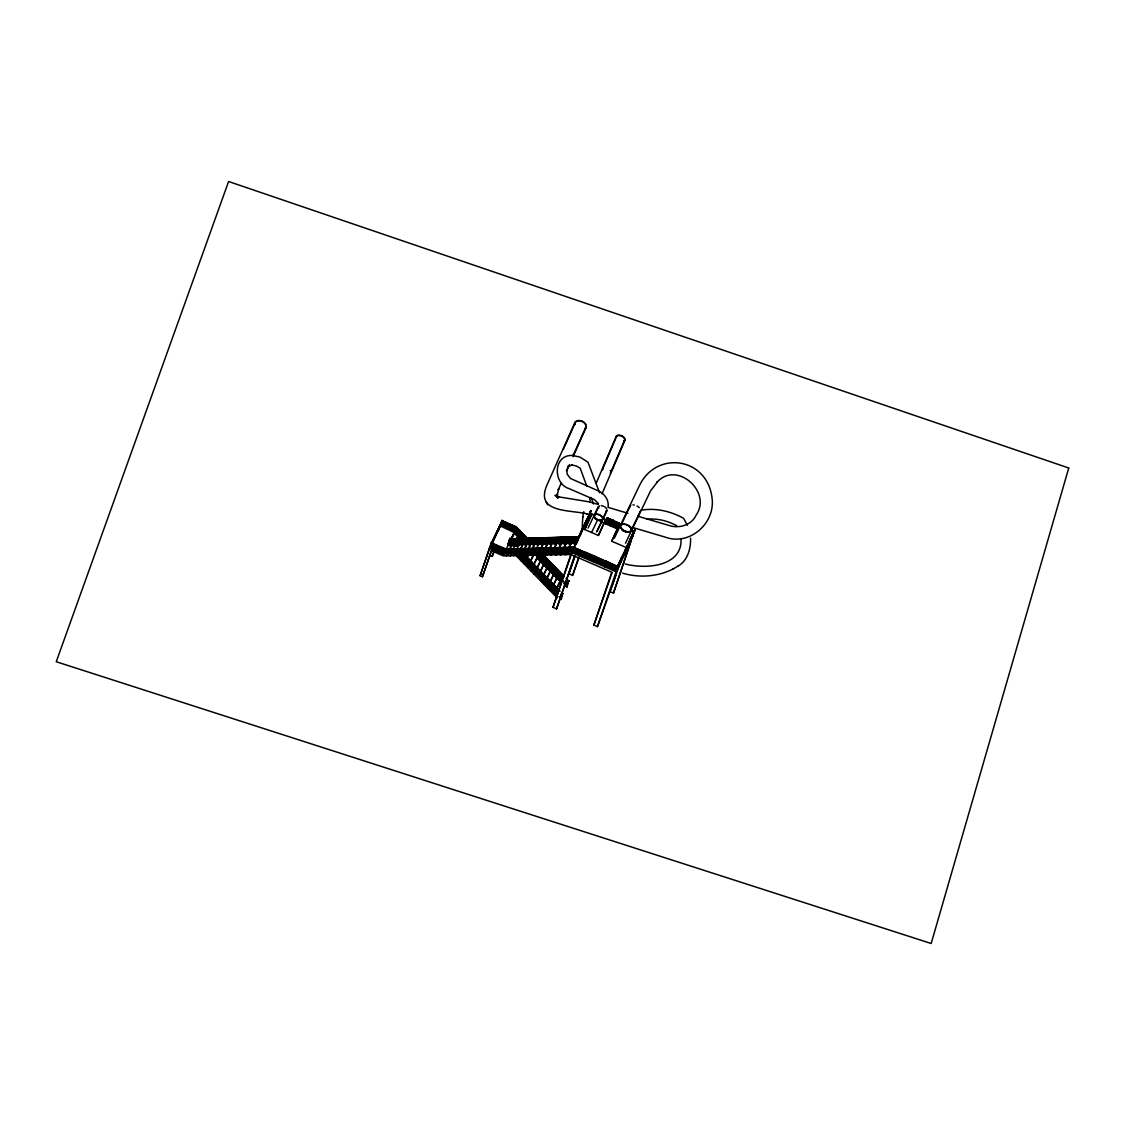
<?xml version="1.0" encoding="UTF-8"?>
<svg xmlns="http://www.w3.org/2000/svg" width="1125" height="1125" viewBox="0 0 1125 1125"><rect width="100%" height="100%" fill="white"/><g stroke="black" fill="none" stroke-linecap="round" stroke-linejoin="round"><path stroke-width="1.5" d="M680.991 538.636C682.748 565.889 647.297 569.784 625.134 563.948M690.567 538.2C690.947 548.663 687.558 560.897 677.812 566.255M557.339 493.748L557.663 497.63M608.147 506.433C608.934 499.922 604.477 493.72 598.711 491.077L570.445 478.434L567.225 474.286L566.634 470.011L566.564 470.728L568.308 466.13L567.633 466.706L572.259 465.005L571.514 464.948L576.309 465.961L580.219 468.267L586.772 486.014M582.792 516.727L582.216 527.794M557.255 495.098L558.703 488.742L558.239 489.825L561.066 483.511M582.652 517.444L583.819 511.692M623.264 554.273L616.036 571.725L571.57 552.459L573.427 546.961L572.02 553.036L574.031 547.228M572.175 552.712L573.905 547.467M491.681 550.378L482.47 576.759L480.094 575.733L491.245 542.798L492.272 543.67L491.667 548.142L492.469 543.769M480.094 575.733L489.853 547.706M490.064 547.27L492.117 541.744M500.611 525.192L489.853 548.789L493.045 539.803M491.892 543.431L493.903 538.017M492.595 541.969L494.606 536.555M493.439 540.183L495.534 534.6M494.381 538.228L496.491 532.617M495.323 536.245L497.348 530.831M496.027 534.783L498.038 529.369M496.884 532.997L498.98 527.414M482.47 576.759L491.302 550.688L503.184 555.848L570.881 554.513L572.273 551.587M497.812 531.042L499.823 525.628M498.516 529.58L500.527 524.166M498.628 530.227L501.975 520.355L500.709 526.092L499.88 526.331M500.302 525.839L502.045 520.959L491.414 543.178M500.484 526.584L502.453 520.847L515.545 526.528M501.413 525.248L502.819 521.142L501.975 520.355M501.623 525.333L503.016 521.227L502.214 525.6M502.411 525.684L503.803 521.564L503.002 525.938M489.825 555.384L492.202 556.425L494.409 549.9M494.311 551.053L492.202 556.425M503.198 526.022L504.591 521.916L503.803 526.289M504 526.373L505.392 522.253L504.591 526.627M504.787 526.711L506.18 522.605L505.378 526.978M505.589 527.062L506.981 522.942L506.18 527.316M506.377 527.4L507.769 523.28L506.967 527.653M507.164 527.752L508.556 523.631L507.769 528.005M507.966 528.089L509.358 523.969L508.556 528.342M508.753 528.427L510.145 524.32L509.344 528.694M509.541 528.778L510.947 524.658L510.145 529.031M510.342 529.116L511.734 525.009L510.933 529.383M511.13 529.467L512.522 525.347L511.734 529.72M502.945 554.47L504.914 548.733M511.931 529.805L513.323 525.698L512.522 530.072M522.38 545.597L519.145 544.191L518.639 545.667L515.475 544.303L514.983 545.737L511.903 544.402L511.425 545.808L507.825 544.247L509.92 538.27L508.191 545.4M512.719 530.156L514.111 526.036L513.309 530.409M508.373 545.442L508.781 544.219L507.825 544.247M513.506 530.494L514.898 526.373L517.092 527.962L515.728 532.027M513.562 532.252L516.248 526.542L514.153 532.519L500.709 526.092M489.375 548.297L506.658 555.778L507.136 554.372L510.216 555.708L511.58 552.867M515.897 532.195L517.261 528.145L518.273 529.186L516.909 533.236M517.078 533.405L518.442 529.355L519.455 530.409L518.091 534.445M510.216 555.708L510.708 554.273L513.872 555.638L514.533 553.837L517.781 555.244M518.259 534.628L519.623 530.578L520.636 531.619L519.272 535.669M519.441 535.837L520.805 531.802L521.817 532.842L520.439 536.878M520.608 537.047L521.986 533.011L522.984 534.066L521.789 538.27M522.802 539.311L524.166 535.275L523.153 534.234M514.378 554.161L517.612 555.567L518.288 553.725L521.466 555.483L518.288 553.725M524.447 539.184L525.347 536.498L524.334 535.458L522.056 542.602L520.678 542.644L522.056 538.58L523.434 538.538M524.616 539.353L525.516 536.667L526.528 537.722M521.466 555.483L522.141 553.612L525.558 555.089M551.433 545.02L547.566 543.347L546.961 545.105L543.178 543.473L542.602 545.203L538.917 543.6L538.355 545.288L534.755 543.727L534.206 545.358L530.705 543.853L530.17 545.442L526.753 543.966L526.233 545.527L522.9 544.078L520.27 549.591M522.773 558.127L523.631 555.567M528.427 541.491L527.527 544.163L514.716 530.986M522.942 558.309L523.8 555.736M527.695 544.331L529.861 538.341L528.483 538.383L527.119 542.447L528.497 542.405M529.158 544.036L530.058 541.364M522.141 553.612L525.403 555.413L526.092 553.486L529.439 555.328L526.092 553.486M529.327 544.219L530.227 541.547L531.239 542.587M524.292 559.688L525.586 555.848M524.503 559.913L525.797 556.059M525.853 561.291L527.147 557.452M526.022 561.473L527.316 557.62M529.439 555.328L530.156 553.373L533.742 554.92L534.305 553.247L537.989 554.836L538.58 553.12L542.348 554.752M527.358 562.852L528.666 559.012M527.527 563.034L528.834 559.181M528.877 564.413L530.184 560.573M529.045 564.595L530.353 560.742M530.395 565.973L531.703 562.134M530.564 566.156L531.872 562.303M531.914 567.534L533.222 563.695M531.225 570.262L531.802 568.547M532.083 567.717L533.391 563.864M530.156 553.373L533.587 555.244L534.15 553.57L537.834 555.159L538.58 553.12M539.311 560.194L537.117 557.93L537.694 556.228L535.106 555.103M533.433 569.095L534.741 565.256M533.602 569.264L534.909 565.425M539.339 556.298L540.225 553.655M539.508 556.467L540.394 553.823M534.952 570.656L536.259 566.803M535.12 570.825L536.428 566.986M540.52 557.508L541.856 553.556M540.689 557.691L542.025 553.725L543.038 554.78L541.702 558.717M536.47 572.217L537.778 568.364M538.425 553.444L542.194 555.075L542.953 552.994L546.82 554.667M536.639 572.386L537.947 568.547M555.736 577.069L540.422 561.333L540.998 559.617L537.117 557.93M541.87 558.9L543.206 554.948L544.247 556.031L543.094 560.152M538.158 573.947L539.297 569.925M544.092 561.192L545.428 557.255L544.416 556.214M539.508 575.339L540.816 571.486M544.261 561.375L545.597 557.423L546.609 558.478L545.273 562.416M539.677 575.508L540.984 571.669M542.953 552.994L546.666 554.991L547.439 552.853L551.405 554.569M545.442 562.584L546.778 558.647L547.791 559.688L546.455 563.625M549 552.052L550.364 548.044M549.169 552.052L550.533 548.03M541.027 576.9L542.334 573.047M541.195 577.069L542.489 573.23M546.623 563.794L547.959 559.87L548.972 560.911L547.636 564.834M542.545 578.461L543.839 574.608M542.714 578.63L544.008 574.791M547.805 565.003L549.141 561.08L550.153 562.12L548.817 566.044M547.439 552.853L551.25 554.906L552.038 552.712L556.116 554.484M544.064 580.022L545.358 576.169M544.233 580.191L545.527 576.352M548.986 566.227L550.322 562.303L551.334 563.344L549.998 567.267M550.167 567.436L551.489 563.527L552.502 564.567L551.348 568.645M545.583 581.583L546.877 577.73M545.752 581.752L547.045 577.913M552.038 552.712L555.961 554.808L556.763 552.572L560.939 554.386M557.438 551.812L559.491 547.762L555.961 554.808M547.102 583.144L548.395 579.291M547.27 583.312L548.564 579.473M552.361 569.686L553.683 565.777L552.67 564.736M570.558 544.683L566.212 542.784L565.552 544.739L561.361 542.939L560.728 544.837L556.65 543.08L554.006 548.578M552.53 569.869L553.852 565.959L554.864 567L553.542 570.909M554.203 572.948L547.65 587.137L551.517 588.811L557.48 576.323M548.62 584.705L549.914 580.852M548.789 584.873L550.083 581.034M553.711 571.078L555.033 567.169L556.045 568.223L554.723 572.119M550.125 586.266L551.433 582.413M554.892 572.288L556.214 568.392L557.227 569.433L555.905 573.328M556.763 552.572L560.784 554.709L561.6 552.431L565.889 554.288L571.036 554.189L566.578 552.248L565.72 554.611L561.6 552.431M550.294 586.434L551.602 582.595M556.073 573.511L557.395 569.616L558.408 570.656L557.086 574.552M551.644 587.827L552.952 583.973M551.812 587.995L553.12 584.142M557.255 574.72L558.577 570.825L559.575 571.88L558.267 575.761M553.163 589.388L554.47 585.534M559.012 580.43L556.833 578.194L557.409 576.492L553.542 574.819L554.119 573.117L550.308 571.458L550.87 569.784L547.003 568.097L547.594 566.395L543.712 564.722L544.289 563.006L540.422 561.333M553.331 589.556L554.639 585.703M558.436 575.93L559.744 572.048L560.756 573.089L559.448 576.97M565.889 554.288L566.578 552.248M554.681 590.948L555.989 587.095M554.85 591.117L556.158 587.264M570.487 544.655L571.177 542.616L576.942 542.742L580.388 533.222M559.617 577.153L560.925 573.272L561.938 574.312L560.63 578.194M560.798 578.362L562.106 574.481L563.119 575.536L561.811 579.403M556.2 592.509L557.508 588.656M556.369 592.678L557.677 588.825M560.109 581.555L560.686 579.867L556.833 578.194M561.98 579.572L563.288 575.705L564.3 576.745M557.381 593.719L558.689 589.866M574.734 556.439L556.566 608.878L552.994 607.331L573.427 546.961M571.163 554.892L552.994 607.331M573.075 551.953L574.27 547.748M578.433 536.512L575.634 544.57L571.177 542.616L567.858 542.742M573.469 552.122L574.861 548.016M577.266 540.984L578.756 536.639M573.666 552.22L575.058 548.1M576.942 542.742L579.445 535.177M574.059 552.389L575.466 548.269M579.22 536.85L582.145 528.764M574.27 552.473L575.663 548.353M580.148 534.909L582.202 529.369L578.686 536.752M580.964 533.236L582.989 527.766M574.664 552.642L576.056 548.522M580.05 534.727L583.692 526.317M574.861 552.727L576.253 548.62M582.525 529.945L584.62 524.362M583.453 527.991L586.378 519.891M560.855 595.561L561.727 592.987M575.452 552.994L576.647 548.789M584.395 526.036L586.448 520.509L582.398 529.003M556.566 608.878L574.453 556.059M585.211 524.377L587.222 518.906M575.845 553.163L577.238 549.042M584.283 525.867L588.08 517.12M575.17 555.68L569.025 573.834L572.583 575.381L579.009 557.606M576.042 553.247L577.434 549.127M586.758 521.072L588.783 515.658M560.63 599.147L562.641 593.381L561.263 599.077M587.616 519.286L590.85 510.553L588.755 516.516M576.45 553.416L577.842 549.295M587.306 521.03L590.85 510.553M576.647 553.5L578.039 549.394M602.93 518.808L605.461 519.905L598.416 535.472L584.747 529.538L591.792 513.97L594.323 515.067M589.444 515.503L590.92 511.158L586.631 520.144M566.536 584.255L567.83 580.402L566.817 579.361M566.691 584.423L567.998 580.584L568.533 581.119M577.041 553.669L578.433 549.562M577.238 553.767L578.63 549.647M564.722 585.9L567.07 586.913L568.688 580.739L566.902 586.013M577.631 553.936L579.023 549.816M577.828 554.02L579.22 549.9M578.222 554.189L579.628 550.069M584.747 529.538L591.792 513.97M578.433 554.273L579.825 550.167M578.827 554.442L580.219 550.336M579.023 554.541L580.416 550.42M579.417 554.709L580.809 550.589M572.583 575.381L578.728 557.227M579.614 554.794L581.006 550.673M580.008 554.962L581.4 550.842M580.205 555.047L581.611 550.941M580.612 555.216L582.005 551.109M580.809 555.314L582.202 551.194M581.203 555.483L582.595 551.362M581.4 555.567L582.792 551.447M581.794 555.736L583.186 551.616M581.991 555.82L583.383 551.714M582.398 555.989L583.791 551.883M582.595 556.087L583.987 551.967M582.539 557.212L584.395 551.714L583.13 557.466M584.044 556.706L585.436 552.6M584.241 556.791L585.633 552.684M584.634 556.973L586.027 552.853M584.831 557.058L586.223 552.938M585.225 557.227L586.617 553.106M585.422 557.311L586.814 553.191M586.027 557.564L587.222 553.373M586.42 557.747L587.812 553.627M586.617 557.831L588.009 553.711M587.011 558L588.403 553.88M587.208 558.084L588.6 553.964M587.616 558.253L589.008 554.147M587.812 558.337L589.205 554.231M588.403 558.605L589.598 554.4M588.797 558.773L590.189 554.653M588.994 558.858L590.386 554.738M589.584 559.111L590.991 555.005M589.795 559.209L591.188 555.089M598.416 535.472L605.461 519.905M590.386 559.462L591.778 555.342M590.583 559.547L591.975 555.427M591.173 559.8L592.566 555.694M591.37 559.884L592.762 555.778M591.975 560.152L593.367 556.031M592.172 560.236L593.564 556.116M604.913 523.519L607.598 517.809L605.503 523.786L594.928 518.611M592.762 560.489L594.155 556.369M592.959 560.573L594.352 556.467M593.55 560.841L594.956 556.72M606.473 522.464L607.866 518.344M606.67 522.548L608.062 518.442M593.508 561.966L595.364 556.467L594.098 562.219M607.261 522.816L608.667 518.695M607.472 522.9L608.864 518.78M594.802 561.375L596.194 557.269M595.013 561.459L596.405 557.353M608.062 523.153L609.455 519.033M608.259 523.237L609.652 519.117M595.406 561.642L596.798 557.522M595.603 561.727L596.995 557.606M608.85 523.491L610.242 519.384M595.997 561.895L597.389 557.775M609.047 523.589L610.439 519.469M596.194 561.98L597.586 557.859M596.587 562.148L597.98 558.042M596.784 562.233L598.177 558.127M609.652 523.842L611.044 519.722M609.848 523.927L611.241 519.806M597.192 562.416L598.584 558.295M597.389 562.5L598.781 558.38M610.439 524.18L611.831 520.073M610.636 524.264L612.028 520.158M597.783 562.669L599.175 558.548M597.98 562.753L599.372 558.633M610.692 526.036L613.378 520.312L611.283 526.289L605.503 523.786M598.373 562.922L599.766 558.816M598.57 563.006L599.962 558.9M598.964 563.189L600.37 559.069M599.175 563.273L600.567 559.153M612.253 524.967L613.645 520.861M599.569 563.442L600.961 559.322M612.45 525.052L613.842 520.945M599.766 563.527L601.158 559.406M600.159 563.695L601.552 559.589M613.252 525.403L614.447 521.198M600.356 563.78L601.748 559.673M600.75 563.962L602.142 559.842M613.842 525.656L615.234 521.55M600.947 564.047L602.353 559.927M614.039 525.741L615.431 521.634M601.355 564.216L602.747 560.095M601.552 564.3L602.944 560.18M614.63 526.008L616.022 521.888M601.945 564.469L603.337 560.363M614.827 526.092L616.219 521.972M602.142 564.553L603.534 560.447M602.536 564.736L603.928 560.616M615.628 526.43L616.823 522.225M602.733 564.82L604.125 560.7M603.141 564.989L604.533 560.869M616.219 526.697L617.611 522.577M603.337 565.073L604.73 560.953M616.416 526.781L617.808 522.661M626.344 547.566L611.705 541.223L618.989 524.939L620.381 525.544L614.306 538.256M603.928 565.327L605.123 561.136M616.472 528.539L619.158 522.816L617.062 528.792L611.283 526.289M604.322 565.509L605.714 561.389M604.519 565.594L605.911 561.473M604.744 565.819L606.333 561.234L605.067 566.972M604.477 566.719L606.333 561.234M618.188 527.33L618.989 524.939M605.967 566.212L607.359 562.106M606.164 566.297L607.556 562.191M606.769 566.564L608.161 562.444M606.966 566.648L608.358 562.528M607.556 566.902L608.948 562.795M607.753 566.986L609.145 562.88M608.344 567.253L609.75 563.133M608.555 567.337L609.947 563.217M609.145 567.591L610.538 563.47M609.342 567.675L610.734 563.569M609.933 567.942L611.325 563.822M610.13 568.027L611.522 563.906M610.734 568.28L612.127 564.159M610.931 568.364L612.323 564.244M611.522 568.617L612.914 564.511M611.719 568.716L613.111 564.595M612.309 568.969L613.716 564.848M612.52 569.053L613.913 564.933M621.534 557.114L622.364 556.889L597.459 626.611L593.888 625.064L611.775 572.231L566.423 552.572M612.042 572.611L593.888 625.064M613.111 569.306L614.503 565.2M613.308 569.391L614.7 565.284M613.898 569.658L615.291 565.538M614.095 569.742L615.487 565.622M614.7 569.995L616.092 565.889M614.897 570.08L616.289 565.973M615.445 571.472L617.892 566.241M618.173 564.919L616.12 570.459L633.347 534.403M597.459 626.611L619.031 563.133M617.709 567.098L619.734 561.67M619.495 563.358L621.773 556.636M611.859 586.983L615.769 575.438M620.198 561.895L622.336 556.228M622.111 557.902L624.122 552.487M622.8 556.439L626.597 548.03L625.767 548.255M623.658 554.653L626.006 547.777M624.6 552.727L633.6 531.352L631.575 530.48M620.269 562.866L627.356 545.737M626.189 549.366L628.284 543.797M627.117 547.425L630.239 538.903L628.073 545.428M628.692 544.134L630.816 538.509M624.502 554.006L631.744 536.555M630.577 540.183L633.6 531.352M631.28 538.72L633.291 533.306M632.152 536.892L634.711 529.566L613.477 593.114L609.905 591.567L611.311 588.642M613.477 593.114L631.35 540.281L616.739 570.867M633.094 534.952L634.781 530.184L630.506 539.156M628.748 545.147L635.302 529.819M620.536 525.122L620.227 525.966A6.173 3.431 25.6 0 0 624.811 531.239A6.173 3.431 25.6 0 0 631.42 530.902L631.73 530.058A6.173 3.431 25.6 0 0 627.145 524.77A6.173 3.431 25.6 0 0 620.536 525.122L639.759 484.931C657.155 449.93 708.216 457.397 712.209 499.402C714.572 524.152 689.105 545.794 665.564 537.244L632.011 527.288M563.428 449.212L563.864 448.214M596.152 483.286L616.134 436.514M589.739 498.67L589.739 498.642A4.781 3.305 26.5 0 0 590.245 500.527M602.606 469.139L615.825 438.216M610.678 472.641L624.558 440.17M602.016 493.889L624.909 440.325M575.016 422.297L547.341 484.172C534.023 513.337 569.672 509.541 587.109 513.928M564.539 446.695L575.367 422.48M585.436 428.062L573.919 453.797A5.78 4.205 24.1 0 1 573.145 454.612M566.719 470.883L569.545 464.569M573.075 456.68L585.773 428.259M491.245 542.798L506.841 549.337L505.505 553.275L504.014 553.317M509.92 538.27L510.806 538.917L508.964 542.995M505.519 548.986L573.314 547.214L584.241 552.08M505.702 550.209L508.655 544.022L576.548 542.053M510.722 539.705L514.392 532.027L521.705 539.789M508.261 545.316L508.781 544.219M510.919 539.775L514.547 532.181L513.886 534.066L517.795 535.767L517.219 537.497L519.427 539.775M511.678 538.692L513.956 533.911M509.175 550.097L511.903 544.402M506.658 555.778L508.022 552.938M509.386 550.083L511.636 545.372M516.319 538.847L517.88 535.598M512.747 549.998L515.475 544.303M521.198 539.03L517.289 537.328L519.511 539.606M516.6 549.942L519.145 544.191M517.612 555.567L519.089 552.487M520.411 549.731L522.591 545.161M524.517 542.447L521.845 541.477M524.123 549.478L526.753 543.966M524.25 549.647L526.444 545.077M520.973 560.7L522.759 556.973M528.075 549.352L530.705 543.853M525.403 555.413L526.866 552.333M528.188 549.577L530.381 545.006M524.292 564.103L528.286 555.764M532.125 549.239L534.755 543.727M532.238 549.492L534.417 544.922M530.705 560.531L532.913 555.905M527.597 567.506L535.064 552.164M536.288 549.113L538.917 543.6M540.548 548.986L543.178 543.473M537.834 555.159L539.311 552.08M541.28 547.959L542.812 544.753M534.009 563.92L537.764 556.059M530.916 570.909L532.688 567.183M534.164 564.103L537.188 557.775L539.395 560.039M544.922 548.859L547.566 543.347M542.194 555.075L543.67 551.995M545.639 547.861L547.172 544.669M541.069 559.462L534.206 574.298M537.469 567.492L540.492 561.164L559.097 580.275M549.408 548.719L552.052 543.206L556.017 544.936M546.666 554.991L548.142 551.911M550.111 547.777L551.644 544.584M538.397 575.325L544.373 562.852M540.028 572.414L543.797 564.553M551.25 554.906L552.727 551.827M554.048 549.07L556.228 544.486M541.688 578.714L547.664 566.227M540.802 581.077L541.111 580.43L549.844 589.388M543.333 575.803L547.087 567.942M558.731 548.438L561.361 542.939M558.745 548.972L560.939 544.402M544.978 582.103L550.955 569.616M544.331 583.945L548.227 585.436M546.623 579.164L550.364 571.345M563.569 548.297L566.212 542.784M560.784 554.709L562.247 551.63M563.569 548.873L565.763 544.303M547.341 587.784L553.627 574.65M568.547 548.128L571.177 542.616M565.72 554.611L570.698 544.205M550.941 590.513L556.903 578.025M591.441 510.806L590.611 511.031M573.314 548.803L589.486 515.391M574.298 547.369L575.859 544.106M578.798 537.947L582.483 530.255M580.641 534.994L580.289 534.248M584.888 526.134L584.522 525.389M589.359 516.783L590.822 516.825M554.794 592.186L560.756 579.698M554.217 593.888L560.18 581.4M588.052 528.075L598.261 506.756M594.422 515.489L598.598 506.756M591.581 532.505L597.656 519.792A4.781 2.658 25.6 0 0 602.902 519.159L602.972 518.442A4.781 2.658 25.6 0 0 599.372 514.744A4.781 2.658 25.6 0 0 594.506 514.772L594.141 515.363A4.781 2.658 25.6 0 0 597.656 519.792M562.641 593.381L563.119 593.592M568.688 580.739L569.166 580.936M561.023 599.555L561.487 598.584L559.491 596.531M564.033 583.059L567.07 586.913L564.075 583.833M585 551.981L595.364 556.467M596.855 531.52L606.797 510.314A4.472 2.489 25.6 0 1 605.841 511.256M596.827 531.872L607.134 510.328M606.994 517.542L607.598 517.809M607.472 518.048L612.788 520.059M595.955 556.734L606.178 561.586M613.378 520.312L612.548 520.538M618.567 522.562L619.158 522.816M611.705 541.223L617.78 528.511M620.958 525.347L630.225 505.983M606.923 561.487L617.147 566.339M630.998 530.677A5.695 3.164 25.6 0 0 624.98 524.377A5.695 3.164 25.6 0 0 621.956 528.975A5.695 3.164 25.6 0 0 630.998 530.677L640.252 511.298A5.695 3.164 25.6 0 1 639.633 511.903M625.5 543.178L650.559 490.866L657.52 481.781L656.986 482.245C676.828 460.111 712.308 492.202 696.164 515.025C691.397 525.628 678.6 528.609 669.192 525.516L637.805 516.206M634.711 529.566L635.077 530.311M627.019 546.159L632.419 534.853L633.22 535.795M617.555 566.227L621.83 557.255M622.027 556.875L626.062 548.381M626.259 548.016L630.309 539.522M622.42 573.117C639.155 578.095 657.872 576.886 673.439 568.772M673.073 568.983L678.234 566.016M640.603 510.3C655.383 507.572 670.641 511.144 683.648 518.344L687.347 525.234M647.044 519.216C657.295 518.161 667.702 520.889 676.744 525.684M571.837 455.428C553.05 455.091 552.938 483.609 568.927 488.559L594.506 499.655L598.458 503.663M510.398 538.777L578.32 536.752L576.886 536.948L575.508 541.013L576.886 540.97L508.922 543.136M534.684 538.2L533.306 538.242L531.942 542.306L533.306 542.264L534.923 538.2L536.302 538.158L534.923 542.222L533.545 542.264M573.441 537.047L572.062 537.089L570.684 541.153L572.062 541.111L573.68 537.033L575.058 537.005L573.68 541.069L572.302 541.111M576.337 542.489L508.416 544.514L509.723 545.85L518.639 545.667M531.928 548.592L529.889 552.586L532.842 548.564L530.817 552.558M541.167 548.311L539.072 552.333L542.095 548.283L540.056 552.305M543.923 548.227L541.884 552.248L544.852 548.198L542.798 552.22M563.161 547.664L561.108 551.714L564.075 547.636L562.022 551.686M565.917 547.58L563.864 551.63L566.831 547.552L564.778 551.602M568.673 547.495L566.62 551.559L569.587 547.467L567.534 551.531M573.272 547.355L571.894 551.405M503.958 553.458L571.852 551.559M513.661 546.173L516.319 546.117M572.569 455.498L579.867 457.059L587.981 462.164L599.527 492.708M589.514 501.905L557.494 496.659L558.802 496.884L554.878 495.225L557.986 498.22M601.341 505.603L603.492 506.18M589.908 501.989L598.163 504.436M608.077 507.375L627.891 513.267M586.73 513.844L591.75 515.348M603.492 518.822L606.853 519.82M618.595 523.308L621.942 524.306M613.266 520.552L618.413 522.914M606.052 522.281L616.978 527.147M622.167 530.423L626.569 532.322M572.484 551.7L582.806 556.312M583.439 556.453L615.712 570.572M501.019 525.08L514.069 530.873M504.759 549.084L503.367 553.205M490.247 547.65L503.325 553.317M564.75 585.309L567.309 586.42M481.022 573.778L483.398 574.805M516.009 554.625L525.361 564.244M515.447 555.019L557.184 597.895M536.639 553.725L567.169 585.112M535.57 553.795L561.544 580.739M524.827 554.864L560.095 591.131M561.895 593.17L560.587 597.009M519.553 555.019L557.466 593.986M518.555 554.92L556.973 594.422M559.153 596.672L561.333 598.908M517.95 555.272L556.959 595.392M516.136 526.781L527.105 538.13M530.775 541.913L533.208 544.43M542.967 554.513L563.695 575.93M566.142 578.461L568.575 580.978M531.408 542.756L532.42 543.811M546.216 502.27L547.65 504.802M591.103 497.475L593.578 504.028M557.353 496.73L557.283 494.803M574.495 424.575A6.173 4.5 24.1 0 1 582.159 421.144A6.173 4.5 24.1 0 1 584.958 429.145M577.195 421.087A5.78 4.205 24.1 0 1 584.466 423.084A5.78 4.205 24.1 0 1 584.663 428.892M574.875 424.631A5.78 4.205 24.1 0 1 576.141 421.664M629.944 506.756A5.695 3.164 25.6 0 1 630.844 505.378M632.925 504.886A5.695 3.164 25.6 0 1 634.233 505.012M636.975 505.983A5.695 3.164 25.6 0 1 639.253 507.67M598.739 508.177A4.472 2.489 25.6 0 1 599.541 505.814M604.519 506.714A4.472 2.489 25.6 0 1 606.642 508.894M623.728 441.337A4.809 2.841 23.1 0 0 624.445 440.916A4.725 2.798 23.1 0 0 622.786 436.444M615.966 437.189A4.809 2.841 23.1 0 1 622.786 436.359M616.345 437.33A4.331 2.559 23.1 0 1 617.569 435.727A4.43 2.616 23.1 0 1 623.475 437.259A4.331 2.559 23.1 0 1 624.136 440.719M610.256 470.475A4.331 2.559 23.1 0 1 610.256 473.189M602.606 469.842A4.331 2.559 23.1 0 1 602.747 469.167M1068.75 468L931.177 943.495L56.25 661.739L228.6 181.505L1068.75 468M493.27 544.106L492.469 548.48L493.27 544.106M494.058 544.444L493.256 548.817L494.058 544.444M494.845 544.795L494.058 549.169L494.845 544.795M495.647 545.133L494.845 549.506L495.647 545.133M496.434 545.484L495.633 549.858L496.434 545.484M497.236 545.822L496.434 550.195L497.236 545.822M498.023 546.173L497.222 550.547L498.023 546.173M498.811 546.511L498.023 550.884L498.811 546.511M499.612 546.862L498.811 551.236L499.612 546.862M500.4 547.2L499.598 551.573L500.4 547.2M501.202 547.538L500.4 551.911L501.202 547.538M501.989 547.889L501.187 552.263L501.989 547.889M502.777 548.227L501.989 552.6L502.777 548.227M503.578 548.578L502.777 552.952L503.578 548.578M507.066 549.323L505.73 553.275L507.108 553.233L508.444 549.295L507.066 549.323M511.031 538.903L509.653 542.967L510.806 542.939L512.184 538.875L511.031 538.903M508.683 549.281L507.347 553.219L508.725 553.191L510.061 549.239L508.683 549.281M512.409 538.861L511.031 542.925L512.409 542.883L513.788 538.819L512.409 538.861M510.286 549.239L508.95 553.177L510.328 553.134L511.664 549.197L510.286 549.239M514.027 538.819L512.648 542.883L514.027 542.841L515.405 538.777L514.027 538.819M511.889 549.183L510.553 553.134L511.931 553.092L513.267 549.141L511.889 549.183M515.63 538.763L514.252 542.827L515.63 542.798L517.008 538.72L515.63 538.763M513.506 549.141L512.156 553.092L513.534 553.05L514.87 549.098L513.506 549.141M517.233 538.72L515.855 542.784L517.233 542.742L518.611 538.678L517.233 538.72M515.109 549.084L513.773 553.036L515.152 553.008L516.487 549.042L515.109 549.084M518.85 538.678L517.472 542.742L518.85 542.7L520.228 538.636L518.85 538.678M516.712 549.042L515.377 552.994L516.53 552.966L517.866 549.014L516.712 549.042M520.453 538.622L519.075 542.686L520.453 542.644L521.831 538.58L520.453 538.622M518.091 549L516.755 552.952L518.133 552.923L519.469 548.958L518.091 549M519.694 548.958L518.358 552.909L519.736 552.881L521.072 548.916L519.694 548.958M523.659 538.523L522.295 542.587L523.673 542.559L525.038 538.481L523.659 538.523M521.311 548.902L519.961 552.867L521.283 552.825L522.633 548.859L521.311 548.902M525.277 538.481L523.898 542.545L525.277 542.503L526.655 538.439L525.277 538.481M522.858 548.859L521.522 552.825L522.886 552.783L524.236 548.817L522.858 548.859M526.88 538.439L525.502 542.503L526.88 542.461L528.258 538.397L526.88 538.439M524.461 548.817L523.125 552.783L524.503 552.741L525.839 548.775L524.461 548.817M526.078 548.761L524.728 552.741L526.106 552.698L527.456 548.719L526.078 548.761M530.1 538.341L528.722 542.405L530.1 542.362L531.478 538.298L530.1 538.341M527.681 548.719L526.331 552.684L527.597 552.656L528.947 548.677L527.681 548.719M531.703 538.284L530.325 542.362L531.703 542.32L533.081 538.242L531.703 538.284M529.172 548.677L527.822 552.642L528.75 552.628L530.086 548.648L529.172 548.677M530.325 548.634L528.975 552.614L530.325 548.634M533.081 548.55L531.731 552.544L533.081 548.55M536.527 538.144L535.148 542.208L536.527 542.166L537.905 538.102L536.527 538.144M533.995 548.522L532.645 552.516L533.995 548.522M538.13 538.102L536.752 542.166L538.13 542.123L539.508 538.059L538.13 538.102M534.909 548.494L533.559 552.487L534.909 548.494M535.837 548.48L534.487 552.459L535.837 548.48M539.747 538.045L538.369 542.123L539.747 542.081L541.125 538.003L539.747 538.045M536.752 548.452L535.402 552.431L536.752 548.452M537.666 548.423L536.316 552.403L537.666 548.423M541.35 538.003L539.972 542.067L541.35 542.025L542.728 537.961L541.35 538.003M538.594 548.395L537.244 552.389L538.594 548.395M539.508 548.367L538.158 552.361L539.508 548.367M542.953 537.961L541.575 542.025L543.009 541.983L544.388 537.919L542.953 537.961M544.627 537.905L543.248 541.969L544.627 541.927L546.005 537.863L544.627 537.905M542.32 548.283L540.97 552.277L542.32 548.283M546.23 537.863L544.852 541.927L546.23 541.884L547.608 537.82L546.23 537.863M547.833 537.806L546.455 541.87L547.833 541.842L549.211 537.764L547.833 537.806M545.077 548.198L543.727 552.206L545.077 548.198M545.991 548.17L544.641 552.178L545.991 548.17M549.45 537.764L548.072 541.828L549.45 541.786L550.828 537.722L549.45 537.764M546.919 548.142L545.555 552.15L546.919 548.142M551.053 537.708L549.675 541.786L551.053 541.744L552.431 537.666L551.053 537.708M547.833 548.114L546.483 552.122L547.833 548.114M548.747 548.086L547.397 552.094L548.747 548.086M552.656 537.666L551.278 541.73L552.656 541.688L554.034 537.623L552.656 537.666M549.675 548.058L548.311 552.066L549.858 552.023L551.222 548.016L549.675 548.058M554.273 537.623L552.895 541.688L554.273 541.645L555.652 537.581L554.273 537.623M551.447 548.002L550.097 552.023L551.447 548.002M552.375 547.973L551.011 551.995L552.375 547.973M555.877 537.567L554.498 541.631L555.877 541.603L557.255 537.525L555.877 537.567M553.289 547.959L551.925 551.967L553.289 547.959M557.48 537.525L556.102 541.589L557.48 541.547L558.858 537.483L557.48 537.525M554.203 547.931L552.839 551.939L554.203 547.931M555.117 547.903L553.767 551.925L555.117 547.903M559.097 537.469L557.719 541.547L559.097 541.505L560.475 537.427L559.097 537.469M556.045 547.875L554.681 551.897L556.045 547.875M556.959 547.847L555.595 551.869L556.959 547.847M560.7 537.427L559.322 541.491L560.7 541.448L562.078 537.384L560.7 537.427M557.873 547.819L556.523 551.841L557.873 547.819M562.303 537.384L560.925 541.448L562.303 541.406L563.681 537.342L562.303 537.384M559.716 547.762L558.352 551.784L559.716 547.762M560.63 547.734L559.266 551.756L560.63 547.734M564.033 537.328L562.655 541.392L564.033 541.35L565.411 537.286L564.033 537.328M561.558 547.706L560.194 551.742L561.558 547.706M565.636 537.286L564.258 541.35L565.636 541.308L567.014 537.244L565.636 537.286M567.239 537.23L565.861 541.294L567.239 541.266L568.617 537.188L567.239 537.23M564.314 547.622L562.95 551.658L564.314 547.622M568.856 537.188L567.478 541.252L568.856 541.209L570.234 537.145L568.856 537.188M567.07 547.538L565.692 551.587L567.07 547.538M570.459 537.131L569.081 541.209L570.459 541.167L571.837 537.089L570.459 537.131M569.827 547.467L568.448 551.503L569.827 547.467M570.741 547.439L569.377 551.475L570.741 547.439M571.655 547.411L570.291 551.447L571.655 547.411M575.283 536.991L573.905 541.069L575.283 541.027L576.661 536.948L575.283 536.991M595.055 517.683A4.472 2.489 25.6 0 0 602.269 519.595A4.472 2.489 25.6 0 0 598.233 514.519A4.472 2.489 25.6 0 0 595.055 517.683"/></g></svg>
